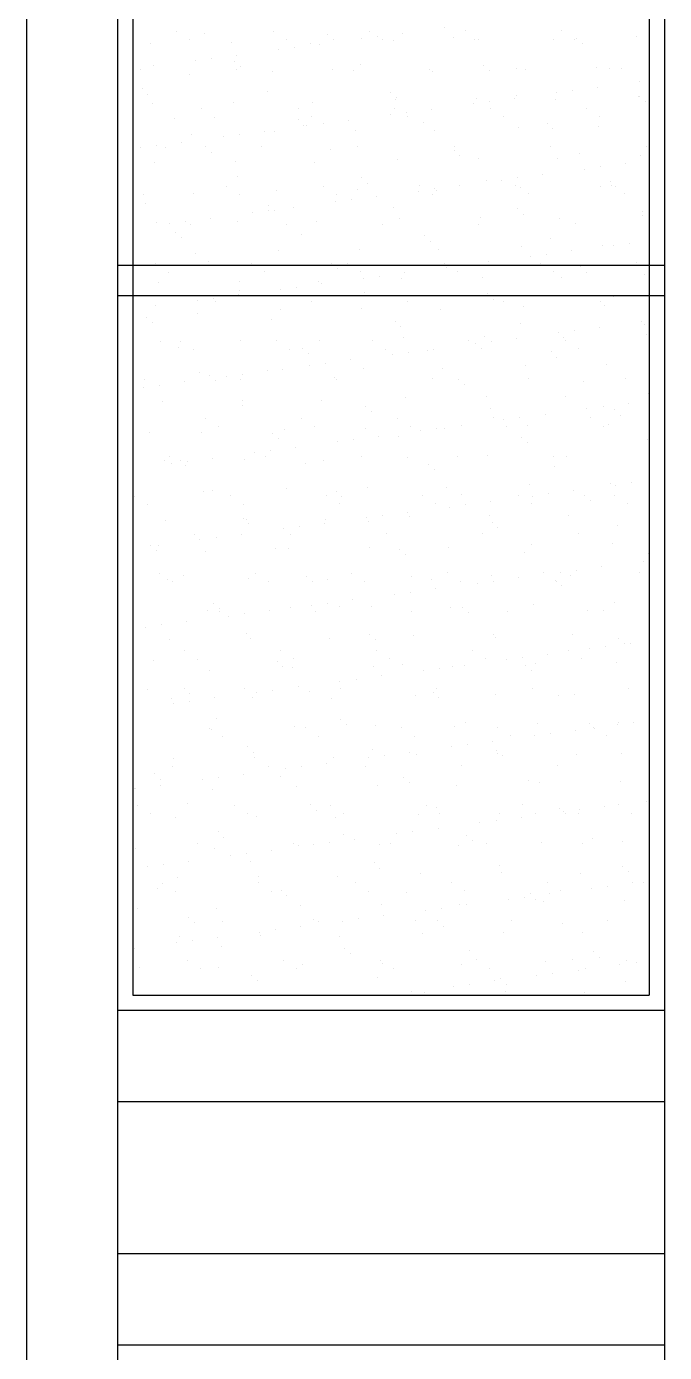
# Model space of a CAD drawing. Header units: millimetres. Extents: x 108070 to 108876, y 12470 to 12955.
# Drawn here: x 108676.75 to 108679.38, y 12565.05 to 12570.5 of the extents above; entities that cross this region are included whole.
import ezdxf

# ---------------------------------------------------------------- set-up
doc = ezdxf.new("R2010")
doc.units = ezdxf.units.MM
doc.header["$LTSCALE"] = 10
doc.layers.add('@-交通信号', color=7, linetype='CONTINUOUS')

# ---------------------------------------------------------------- blocks, each defined once
blk = doc.blocks.new('A$C5901063C')
at = {"layer": '@-交通信号'}
for p, q in [((150, 7500), (150, 0)), ((300, 7500), (300, 0)), ((1200, 7500), (1200, 0)), ((300, 3700), (1200, 3700)), ((300, 3550), (1200, 3550)), ((300, 3300), (1200, 3300)), ((300, 3150), (1200, 3150))]:
    blk.add_line(p, q, dxfattribs=at)
at = {"layer": '@-交通信号', "ltscale": 20}
for p, q in [((325, 6075), (325, 3725)), ((1175, 6075), (1175, 3725)), ((300, 4925), (1200, 4925)), ((300, 4875), (1200, 4875)), ((325, 3725), (1175, 3725))]:
    blk.add_line(p, q, dxfattribs=at)
at = {"layer": '@-交通信号', "ltscale": 3}
for p, q in [((397.7, 5309.4), (397.7, 5309.4)), ((442.4, 5305.8), (442.4, 5305.8)), ((555.9, 5309.7), (555.9, 5309.7)), ((645.7, 5304), (645.7, 5304)), ((701.4, 5297.7), (701.4, 5297.7)), ((714.1, 5309.9), (714.1, 5309.9)), ((727.9, 5301.2), (727.9, 5301.2)), ((769.2, 5306.6), (769.2, 5306.6)), ((838.2, 5315.7), (838.2, 5315.7)), ((852, 5299.5), (852, 5299.5)), ((872.3, 5310.2), (872.3, 5310.2)), ((1030.5, 5310.5), (1030.5, 5310.5)), ((1055.2, 5297.8), (1055.2, 5297.8)), ((1154.3, 5300.9), (1154.3, 5300.9)), ((354, 5288.8), (354, 5288.8)), ((419.1, 5295.7), (419.1, 5295.7)), ((487, 5290.5), (487, 5290.5)), ((564.7, 5279.7), (564.7, 5279.7)), ((577.3, 5296), (577.3, 5296)), ((591.1, 5283.2), (591.1, 5283.2)), ((617, 5289.9), (617, 5289.9)), ((632.4, 5288.6), (632.4, 5288.6)), ((655.1, 5295.5), (655.1, 5295.5)), ((735.5, 5296.3), (735.5, 5296.3)), ((754.2, 5294.8), (754.2, 5294.8)), ((887.1, 5296.5), (887.1, 5296.5)), ((893.7, 5296.6), (893.7, 5296.6)), ((1017.1, 5295.9), (1017.1, 5295.9)), ((1051.9, 5296.9), (1051.9, 5296.9)), ((1064.6, 5289.2), (1064.6, 5289.2)), ((428, 5261.7), (428, 5261.7)), ((454.4, 5265.2), (454.4, 5265.2)), ((493, 5259.5), (493, 5259.5)), ((495.7, 5270.6), (495.7, 5270.6)), ((699.3, 5255), (699.3, 5255)), ((338.1, 5246.3), (338.1, 5246.3)), ((358.9, 5252.6), (358.9, 5252.6)), ((418.5, 5237.9), (418.5, 5237.9)), ((496.2, 5246.6), (496.2, 5246.6)), ((502.4, 5250.9), (502.4, 5250.9)), ((555.7, 5242.9), (555.7, 5242.9)), ((654.4, 5246.9), (654.4, 5246.9)), ((688.7, 5244.6), (688.7, 5244.6)), ((812.6, 5247.2), (812.6, 5247.2)), ((818.6, 5244), (818.6, 5244)), ((902.5, 5253.2), (902.5, 5253.2)), ((911.9, 5244.6), (911.9, 5244.6)), ((955.8, 5248.9), (955.8, 5248.9)), ((970.8, 5247.4), (970.8, 5247.4)), ((1088.8, 5250.6), (1088.8, 5250.6)), ((1108.8, 5248.7), (1108.8, 5248.7)), ((1129, 5247.7), (1129, 5247.7)), ((340.3, 5214.9), (340.3, 5214.9)), ((546.6, 5210.4), (546.6, 5210.4)), ((1048.2, 5211.8), (1048.2, 5211.8)), ((1089.5, 5217.3), (1089.5, 5217.3)), ((1158.5, 5226.4), (1158.5, 5226.4)), ((349.6, 5206.3), (349.6, 5206.3)), ((357.2, 5190.9), (357.2, 5190.9)), ((490.2, 5192.6), (490.2, 5192.6)), ((620.2, 5192), (620.2, 5192)), ((749.8, 5208.6), (749.8, 5208.6)), ((757.4, 5197), (757.4, 5197)), ((759.2, 5200), (759.2, 5200)), ((885, 5190.3), (885, 5190.3)), ((890.3, 5198.7), (890.3, 5198.7)), ((911.5, 5193.8), (911.5, 5193.8)), ((952.8, 5199.3), (952.8, 5199.3)), ((956.1, 5204.1), (956.1, 5204.1)), ((1020.3, 5198), (1020.3, 5198)), ((1021.8, 5208.4), (1021.8, 5208.4)), ((1157.5, 5203), (1157.5, 5203)), ((1159.4, 5202.4), (1159.4, 5202.4)), ((1168.7, 5193.8), (1168.7, 5193.8)), ((438.7, 5182.2), (438.7, 5182.2)), ((460.2, 5168.5), (460.2, 5168.5)), ((596.9, 5182.4), (596.9, 5182.4)), ((618.4, 5168.8), (618.4, 5168.8)), ((748.3, 5172.3), (748.3, 5172.3)), ((755.1, 5182.7), (755.1, 5182.7)), ((774.7, 5175.8), (774.7, 5175.8)), ((776.6, 5169.1), (776.6, 5169.1)), ((816, 5181.3), (816, 5181.3)), ((913.3, 5183), (913.3, 5183)), ((934.8, 5169.4), (934.8, 5169.4)), ((1071.5, 5183.3), (1071.5, 5183.3)), ((1093, 5169.7), (1093, 5169.7)), ((393.8, 5165.8), (393.8, 5165.8)), ((542.5, 5145.3), (542.5, 5145.3)), ((558.9, 5145), (558.9, 5145)), ((597.1, 5164), (597.1, 5164)), ((606.5, 5155.5), (606.5, 5155.5)), ((611.5, 5154.3), (611.5, 5154.3)), ((638, 5157.8), (638, 5157.8)), ((679.3, 5163.3), (679.3, 5163.3)), ((691.9, 5146.7), (691.9, 5146.7)), ((803.4, 5159.5), (803.4, 5159.5)), ((821.8, 5146.1), (821.8, 5146.1)), ((959, 5151), (959, 5151)), ((1006.7, 5157.8), (1006.7, 5157.8)), ((1016, 5149.2), (1016, 5149.2)), ((1092, 5152.7), (1092, 5152.7)), ((405.8, 5127.3), (405.8, 5127.3)), ((421.7, 5140.1), (421.7, 5140.1)), ((474.8, 5136.3), (474.8, 5136.3)), ((501.2, 5139.8), (501.2, 5139.8)), ((338, 5118.3), (338, 5118.3)), ((364.5, 5121.8), (364.5, 5121.8)), ((379.1, 5119.1), (379.1, 5119.1)), ((444.4, 5119.5), (444.4, 5119.5)), ((453.8, 5110.9), (453.8, 5110.9)), ((537.3, 5119.4), (537.3, 5119.4)), ((650.7, 5115), (650.7, 5115)), ((695.5, 5119.7), (695.5, 5119.7)), ((853.7, 5120), (853.7, 5120)), ((853.9, 5113.2), (853.9, 5113.2)), ((863.3, 5104.6), (863.3, 5104.6)), ((1011.9, 5120.2), (1011.9, 5120.2)), ((1060.2, 5108.7), (1060.2, 5108.7)), ((1160.7, 5105.1), (1160.7, 5105.1)), ((1170.1, 5120.5), (1170.1, 5120.5)), ((360.4, 5093.1), (360.4, 5093.1)), ((493.4, 5094.8), (493.4, 5094.8)), ((623.4, 5094.1), (623.4, 5094.1)), ((760.6, 5099.1), (760.6, 5099.1)), ((893.5, 5100.8), (893.5, 5100.8)), ((1023.5, 5100.1), (1023.5, 5100.1)), ((1068.6, 5083), (1068.6, 5083)), ((1095, 5086.5), (1095, 5086.5)), ((1136.3, 5091.9), (1136.3, 5091.9)), ((498, 5070.4), (498, 5070.4)), ((701.2, 5068.6), (701.2, 5068.6)), ((710.6, 5060.1), (710.6, 5060.1)), ((907.5, 5064.1), (907.5, 5064.1)), ((931.9, 5065), (931.9, 5065)), ((958.3, 5068.5), (958.3, 5068.5)), ((999.6, 5073.9), (999.6, 5073.9)), ((1110.8, 5062.4), (1110.8, 5062.4)), ((343, 5041), (343, 5041)), ((424.9, 5042.2), (424.9, 5042.2)), ((479.8, 5054.9), (479.8, 5054.9)), ((501.2, 5041.3), (501.2, 5041.3)), ((562.1, 5047.1), (562.1, 5047.1)), ((638, 5055.2), (638, 5055.2)), ((659.4, 5041.6), (659.4, 5041.6)), ((695.1, 5048.8), (695.1, 5048.8)), ((726.1, 5037.9), (726.1, 5037.9)), ((795.1, 5047), (795.1, 5047)), ((796.2, 5055.5), (796.2, 5055.5)), ((817.6, 5041.9), (817.6, 5041.9)), ((821.6, 5050.5), (821.6, 5050.5)), ((825, 5048.2), (825, 5048.2)), ((862.9, 5055.9), (862.9, 5055.9)), ((954.4, 5055.8), (954.4, 5055.8)), ((962.2, 5053.1), (962.2, 5053.1)), ((975.8, 5042.2), (975.8, 5042.2)), ((1095.2, 5054.8), (1095.2, 5054.8)), ((1112.6, 5056.1), (1112.6, 5056.1)), ((1120.1, 5053.8), (1120.1, 5053.8)), ((1134, 5042.4), (1134, 5042.4)), ((345.3, 5025.8), (345.3, 5025.8)), ((548.1, 5014.5), (548.1, 5014.5)), ((548.5, 5024), (548.5, 5024)), ((557.9, 5015.5), (557.9, 5015.5)), ((589.4, 5019.9), (589.4, 5019.9)), ((658.4, 5029), (658.4, 5029)), ((684.8, 5032.5), (684.8, 5032.5)), ((754.8, 5019.6), (754.8, 5019.6)), ((958.1, 5017.8), (958.1, 5017.8)), ((363.6, 4995.2), (363.6, 4995.2)), ((384.9, 4993), (384.9, 4993)), ((411.3, 4996.5), (411.3, 4996.5)), ((452.6, 5001.9), (452.6, 5001.9)), ((496.6, 4996.9), (496.6, 4996.9)), ((521.6, 5011), (521.6, 5011)), ((578.3, 4992.2), (578.3, 4992.2)), ((626.6, 4996.2), (626.6, 4996.2)), ((736.5, 4992.5), (736.5, 4992.5)), ((763.8, 5001.2), (763.8, 5001.2)), ((894.7, 4992.7), (894.7, 4992.7)), ((896.7, 5002.9), (896.7, 5002.9)), ((967.4, 5009.2), (967.4, 5009.2)), ((1026.7, 5002.3), (1026.7, 5002.3)), ((1052.9, 4993), (1052.9, 4993)), ((1163.9, 5007.2), (1163.9, 5007.2)), ((1164.3, 5013.3), (1164.3, 5013.3)), ((395.8, 4979.5), (395.8, 4979.5)), ((405.2, 4970.9), (405.2, 4970.9)), ((420.1, 4991.9), (420.1, 4991.9)), ((602.1, 4975), (602.1, 4975)), ((805.4, 4973.2), (805.4, 4973.2)), ((565.3, 4949.2), (565.3, 4949.2)), ((698.3, 4950.9), (698.3, 4950.9)), ((814.7, 4964.6), (814.7, 4964.6)), ((828.2, 4950.3), (828.2, 4950.3)), ((965.4, 4955.3), (965.4, 4955.3)), ((1011.6, 4968.7), (1011.6, 4968.7)), ((1046.4, 4948.5), (1046.4, 4948.5)), ((1098.4, 4957), (1098.4, 4957)), ((1115.4, 4957.6), (1115.4, 4957.6)), ((1141.9, 4961.1), (1141.9, 4961.1)), ((362.6, 4927.5), (362.6, 4927.5)), ((428.1, 4944.3), (428.1, 4944.3)), ((449.4, 4930.4), (449.4, 4930.4)), ((520.8, 4927.7), (520.8, 4927.7)), ((652.6, 4928.6), (652.6, 4928.6)), ((679, 4928), (679, 4928)), ((837.2, 4928.3), (837.2, 4928.3)), ((909.7, 4930.5), (909.7, 4930.5)), ((978.7, 4939.6), (978.7, 4939.6)), ((995.4, 4928.6), (995.4, 4928.6)), ((1005.1, 4943.1), (1005.1, 4943.1)), ((1153.6, 4928.9), (1153.6, 4928.9)), ((384, 4913.8), (384, 4913.8)), ((542.2, 4914.1), (542.2, 4914.1)), ((662, 4920.1), (662, 4920.1)), ((700.4, 4914.4), (700.4, 4914.4)), ((731.6, 4907.1), (731.6, 4907.1)), ((772.9, 4912.5), (772.9, 4912.5)), ((841.9, 4921.6), (841.9, 4921.6)), ((858.6, 4914.7), (858.6, 4914.7)), ((858.9, 4924.1), (858.9, 4924.1)), ((868.4, 4925.1), (868.4, 4925.1)), ((899.9, 4905), (899.9, 4905)), ((1016.8, 4915), (1016.8, 4915)), ((1062.2, 4922.4), (1062.2, 4922.4)), ((1071.6, 4913.8), (1071.6, 4913.8)), ((1167.1, 4909.3), (1167.1, 4909.3)), ((366.8, 4897.3), (366.8, 4897.3)), ((499.8, 4899), (499.8, 4899)), ((499.9, 4884), (499.9, 4884)), ((568.5, 4885.6), (568.5, 4885.6)), ((594.9, 4889.1), (594.9, 4889.1)), ((629.8, 4898.4), (629.8, 4898.4)), ((636.2, 4894.5), (636.2, 4894.5)), ((705.2, 4903.6), (705.2, 4903.6)), ((767, 4903.3), (767, 4903.3)), ((1029.9, 4904.4), (1029.9, 4904.4)), ((431.7, 4867.6), (431.7, 4867.6)), ((458.2, 4871.1), (458.2, 4871.1)), ((461.1, 4864.7), (461.1, 4864.7)), ((499.5, 4876.5), (499.5, 4876.5)), ((509.3, 4875.5), (509.3, 4875.5)), ((619.3, 4865), (619.3, 4865)), ((706.2, 4879.6), (706.2, 4879.6)), ((777.5, 4865.2), (777.5, 4865.2)), ((909.5, 4877.8), (909.5, 4877.8)), ((918.8, 4869.2), (918.8, 4869.2)), ((935.7, 4865.5), (935.7, 4865.5)), ((1093.9, 4865.8), (1093.9, 4865.8)), ((1115.7, 4873.3), (1115.7, 4873.3)), ((362.7, 4858.5), (362.7, 4858.5)), ((431.3, 4846.4), (431.3, 4846.4)), ((568.5, 4851.4), (568.5, 4851.4)), ((701.5, 4853.1), (701.5, 4853.1)), ((831.4, 4852.4), (831.4, 4852.4)), ((968.6, 4857.4), (968.6, 4857.4)), ((1101.6, 4859.1), (1101.6, 4859.1)), ((347.2, 4839.5), (347.2, 4839.5)), ((356.6, 4830.9), (356.6, 4830.9)), ((553.5, 4835), (553.5, 4835)), ((756.8, 4833.2), (756.8, 4833.2)), ((766.1, 4824.6), (766.1, 4824.6)), ((963, 4828.7), (963, 4828.7)), ((1052, 4817.7), (1052, 4817.7)), ((1093.3, 4823.2), (1093.3, 4823.2)), ((1162.3, 4832.3), (1162.3, 4832.3)), ((1166.3, 4827), (1166.3, 4827)), ((370, 4799.4), (370, 4799.4)), ((403.6, 4800.2), (403.6, 4800.2)), ((503, 4801.1), (503, 4801.1)), ((561.8, 4800.5), (561.8, 4800.5)), ((633, 4800.5), (633, 4800.5)), ((720, 4800.8), (720, 4800.8)), ((770.2, 4805.4), (770.2, 4805.4)), ((878.2, 4801.1), (878.2, 4801.1)), ((888.8, 4796.3), (888.8, 4796.3)), ((903.1, 4807.1), (903.1, 4807.1)), ((915.2, 4799.7), (915.2, 4799.7)), ((956.5, 4805.2), (956.5, 4805.2)), ((1025.5, 4814.3), (1025.5, 4814.3)), ((1033.1, 4806.5), (1033.1, 4806.5)), ((1036.4, 4801.4), (1036.4, 4801.4)), ((1170.3, 4811.4), (1170.3, 4811.4)), ((400.8, 4790.4), (400.8, 4790.4)), ((425, 4786.6), (425, 4786.6)), ((583.2, 4786.9), (583.2, 4786.9)), ((604.1, 4788.6), (604.1, 4788.6)), ((613.4, 4780.1), (613.4, 4780.1)), ((741.4, 4787.2), (741.4, 4787.2)), ((752, 4778.3), (752, 4778.3)), ((778.5, 4781.7), (778.5, 4781.7)), ((810.3, 4784.1), (810.3, 4784.1)), ((819.8, 4787.2), (819.8, 4787.2)), ((899.6, 4787.5), (899.6, 4787.5)), ((1013.6, 4782.4), (1013.6, 4782.4)), ((1057.8, 4787.7), (1057.8, 4787.7)), ((571.7, 4753.5), (571.7, 4753.5)), ((615.3, 4760.3), (615.3, 4760.3)), ((641.7, 4763.7), (641.7, 4763.7)), ((683, 4769.2), (683, 4769.2)), ((704.7, 4755.2), (704.7, 4755.2)), ((834.6, 4754.6), (834.6, 4754.6)), ((971.8, 4759.5), (971.8, 4759.5)), ((1023, 4773.8), (1023, 4773.8)), ((1104.8, 4761.2), (1104.8, 4761.2)), ((344, 4737.2), (344, 4737.2)), ((409.6, 4733.2), (409.6, 4733.2)), ((434.5, 4748.5), (434.5, 4748.5)), ((451.3, 4744.1), (451.3, 4744.1)), ((460.7, 4735.5), (460.7, 4735.5)), ((478.6, 4742.3), (478.6, 4742.3)), ((502.2, 4737.5), (502.2, 4737.5)), ((505, 4745.7), (505, 4745.7)), ((546.3, 4751.2), (546.3, 4751.2)), ((657.6, 4739.6), (657.6, 4739.6)), ((660.4, 4737.8), (660.4, 4737.8)), ((818.6, 4738), (818.6, 4738)), ((860.9, 4737.8), (860.9, 4737.8)), ((976.8, 4738.3), (976.8, 4738.3)), ((1067.2, 4733.3), (1067.2, 4733.3)), ((1135, 4738.6), (1135, 4738.6)), ((341.8, 4724.2), (341.8, 4724.2)), ((368.3, 4727.7), (368.3, 4727.7)), ((870.3, 4729.2), (870.3, 4729.2)), ((906.3, 4709.2), (906.3, 4709.2)), ((1173.5, 4713.6), (1173.5, 4713.6)), ((373.2, 4701.5), (373.2, 4701.5)), ((504.9, 4695), (504.9, 4695)), ((506.2, 4703.2), (506.2, 4703.2)), ((636.2, 4702.6), (636.2, 4702.6)), ((708.2, 4693.2), (708.2, 4693.2)), ((773.4, 4707.5), (773.4, 4707.5)), ((914.4, 4688.7), (914.4, 4688.7)), ((1036.3, 4708.6), (1036.3, 4708.6)), ((1072.4, 4688.9), (1072.4, 4688.9)), ((1098.8, 4692.4), (1098.8, 4692.4)), ((1117.7, 4687), (1117.7, 4687)), ((1140.1, 4697.8), (1140.1, 4697.8)), ((444.6, 4673), (444.6, 4673)), ((602.8, 4673.3), (602.8, 4673.3)), ((717.5, 4684.7), (717.5, 4684.7)), ((761, 4673.6), (761, 4673.6)), ((919.2, 4673.9), (919.2, 4673.9)), ((935.6, 4670.9), (935.6, 4670.9)), ((962.1, 4674.4), (962.1, 4674.4)), ((1003.4, 4679.8), (1003.4, 4679.8)), ((1077.4, 4674.2), (1077.4, 4674.2)), ((1127.1, 4678.4), (1127.1, 4678.4)), ((352.2, 4650.4), (352.2, 4650.4)), ((437.7, 4650.7), (437.7, 4650.7)), ((466.1, 4659.4), (466.1, 4659.4)), ((555.5, 4648.6), (555.5, 4648.6)), ((574.9, 4655.6), (574.9, 4655.6)), ((624.3, 4659.7), (624.3, 4659.7)), ((707.9, 4657.3), (707.9, 4657.3)), ((729.9, 4643.8), (729.9, 4643.8)), ((761.7, 4644.2), (761.7, 4644.2)), ((782.5, 4660), (782.5, 4660)), ((798.9, 4652.9), (798.9, 4652.9)), ((825.3, 4656.4), (825.3, 4656.4)), ((837.8, 4656.7), (837.8, 4656.7)), ((866.6, 4661.8), (866.6, 4661.8)), ((940.7, 4660.2), (940.7, 4660.2)), ((975, 4661.6), (975, 4661.6)), ((1098.9, 4660.5), (1098.9, 4660.5)), ((1108, 4663.3), (1108, 4663.3)), ((564.8, 4640.1), (564.8, 4640.1)), ((593.1, 4625.8), (593.1, 4625.8)), ((662.1, 4634.9), (662.1, 4634.9)), ((688.6, 4638.4), (688.6, 4638.4)), ((965, 4642.4), (965, 4642.4)), ((974.4, 4633.8), (974.4, 4633.8)), ((1171.3, 4637.9), (1171.3, 4637.9)), ((376.4, 4603.6), (376.4, 4603.6)), ((385, 4610), (385, 4610)), ((402.8, 4604.1), (402.8, 4604.1)), ((415.1, 4602.4), (415.1, 4602.4)), ((456.4, 4607.8), (456.4, 4607.8)), ((509.4, 4605.3), (509.4, 4605.3)), ((525.4, 4616.9), (525.4, 4616.9)), ((543.2, 4610.3), (543.2, 4610.3)), ((551.8, 4620.4), (551.8, 4620.4)), ((639.4, 4604.7), (639.4, 4604.7)), ((701.4, 4610.5), (701.4, 4610.5)), ((776.6, 4609.7), (776.6, 4609.7)), ((859.6, 4610.8), (859.6, 4610.8)), ((909.5, 4611.4), (909.5, 4611.4)), ((1017.8, 4611.1), (1017.8, 4611.1)), ((1039.5, 4610.7), (1039.5, 4610.7)), ((388.7, 4598.9), (388.7, 4598.9)), ((412.1, 4595.5), (412.1, 4595.5)), ((609, 4599.6), (609, 4599.6)), ((812.3, 4597.8), (812.3, 4597.8)), ((821.7, 4589.2), (821.7, 4589.2)), ((1018.6, 4593.3), (1018.6, 4593.3)), ((578.1, 4557.7), (578.1, 4557.7)), ((711.1, 4559.4), (711.1, 4559.4)), ((841, 4558.8), (841, 4558.8)), ((978.2, 4563.7), (978.2, 4563.7)), ((1111.2, 4565.4), (1111.2, 4565.4)), ((1119.2, 4563.5), (1119.2, 4563.5)), ((1145.6, 4567), (1145.6, 4567)), ((327.5, 4545.5), (327.5, 4545.5)), ((440.9, 4552.8), (440.9, 4552.8)), ((456.3, 4555), (456.3, 4555)), ((485.7, 4545.8), (485.7, 4545.8)), ((643.9, 4546.1), (643.9, 4546.1)), ((659.6, 4553.2), (659.6, 4553.2)), ((668.9, 4544.7), (668.9, 4544.7)), ((802.1, 4546.4), (802.1, 4546.4)), ((865.9, 4548.7), (865.9, 4548.7)), ((913.5, 4536.4), (913.5, 4536.4)), ((960.3, 4546.7), (960.3, 4546.7)), ((982.5, 4545.5), (982.5, 4545.5)), ((1008.9, 4549), (1008.9, 4549)), ((1050.2, 4554.5), (1050.2, 4554.5)), ((1069.1, 4547), (1069.1, 4547)), ((1078.5, 4538.4), (1078.5, 4538.4)), ((1118.5, 4547), (1118.5, 4547)), ((348.9, 4531.9), (348.9, 4531.9)), ((507.1, 4532.2), (507.1, 4532.2)), ((665.3, 4532.5), (665.3, 4532.5)), ((735.4, 4513), (735.4, 4513)), ((776.7, 4518.4), (776.7, 4518.4)), ((823.5, 4532.8), (823.5, 4532.8)), ((845.7, 4527.5), (845.7, 4527.5)), ((872.2, 4531), (872.2, 4531)), ((912.7, 4513.5), (912.7, 4513.5)), ((981.7, 4533), (981.7, 4533)), ((1042.7, 4512.9), (1042.7, 4512.9)), ((1139.9, 4533.3), (1139.9, 4533.3)), ((379.6, 4505.8), (379.6, 4505.8)), ((506.9, 4508.6), (506.9, 4508.6)), ((512.6, 4507.5), (512.6, 4507.5)), ((516.2, 4500.1), (516.2, 4500.1)), ((572.2, 4491.5), (572.2, 4491.5)), ((598.7, 4495), (598.7, 4495)), ((640, 4500.4), (640, 4500.4)), ((642.6, 4506.8), (642.6, 4506.8)), ((709, 4509.5), (709, 4509.5)), ((713.1, 4504.2), (713.1, 4504.2)), ((779.8, 4511.8), (779.8, 4511.8)), ((916.4, 4502.4), (916.4, 4502.4)), ((925.8, 4493.8), (925.8, 4493.8)), ((1122.7, 4497.9), (1122.7, 4497.9)), ((426, 4482.8), (426, 4482.8)), ((435.5, 4473.5), (435.5, 4473.5)), ((461.9, 4477), (461.9, 4477)), ((503.2, 4482.4), (503.2, 4482.4)), ((584.2, 4483), (584.2, 4483)), ((742.4, 4483.3), (742.4, 4483.3)), ((900.6, 4483.6), (900.6, 4483.6)), ((1058.8, 4483.9), (1058.8, 4483.9)), ((325.2, 4459), (325.2, 4459)), ((354.2, 4464.1), (354.2, 4464.1)), ((363.5, 4455.5), (363.5, 4455.5)), ((366.5, 4464.4), (366.5, 4464.4)), ((444.1, 4454.9), (444.1, 4454.9)), ((560.4, 4459.6), (560.4, 4459.6)), ((581.3, 4459.8), (581.3, 4459.8)), ((714.3, 4461.5), (714.3, 4461.5)), ((763.7, 4457.8), (763.7, 4457.8)), ((773.1, 4449.2), (773.1, 4449.2)), ((844.2, 4460.9), (844.2, 4460.9)), ((970, 4453.3), (970, 4453.3)), ((981.4, 4465.8), (981.4, 4465.8)), ((1114.4, 4467.5), (1114.4, 4467.5)), ((1173.3, 4451.6), (1173.3, 4451.6)), ((1097, 4429.1), (1097, 4429.1)), ((1166, 4438.2), (1166, 4438.2)), ((368.5, 4418.3), (368.5, 4418.3)), ((382.8, 4407.9), (382.8, 4407.9)), ((389.9, 4404.7), (389.9, 4404.7)), ((407.7, 4415), (407.7, 4415)), ((515.8, 4409.6), (515.8, 4409.6)), ((526.7, 4418.6), (526.7, 4418.6)), ((548.1, 4405), (548.1, 4405)), ((611, 4413.2), (611, 4413.2)), ((620.4, 4404.7), (620.4, 4404.7)), ((645.8, 4409), (645.8, 4409)), ((684.9, 4418.9), (684.9, 4418.9)), ((706.3, 4405.3), (706.3, 4405.3)), ((783, 4413.9), (783, 4413.9)), ((817.3, 4408.7), (817.3, 4408.7)), ((843.1, 4419.2), (843.1, 4419.2)), ((864.5, 4405.5), (864.5, 4405.5)), ((915.9, 4415.6), (915.9, 4415.6)), ((919, 4405.6), (919, 4405.6)), ((960.3, 4411.1), (960.3, 4411.1)), ((1001.3, 4419.5), (1001.3, 4419.5)), ((1020.5, 4407), (1020.5, 4407)), ((1022.7, 4405.8), (1022.7, 4405.8)), ((1029.3, 4420.2), (1029.3, 4420.2)), ((1045.9, 4415), (1045.9, 4415)), ((1055.7, 4423.7), (1055.7, 4423.7)), ((1159.5, 4419.8), (1159.5, 4419.8)), ((755.8, 4384.2), (755.8, 4384.2)), ((782.3, 4387.6), (782.3, 4387.6)), ((823.6, 4393.1), (823.6, 4393.1)), ((892.6, 4402.2), (892.6, 4402.2)), ((1029.9, 4398.4), (1029.9, 4398.4)), ((458.3, 4368.7), (458.3, 4368.7)), ((467.6, 4360.1), (467.6, 4360.1)), ((584.5, 4361.9), (584.5, 4361.9)), ((619.1, 4366.2), (619.1, 4366.2)), ((645.5, 4369.6), (645.5, 4369.6)), ((664.6, 4364.2), (664.6, 4364.2)), ((686.8, 4375.1), (686.8, 4375.1)), ((717.5, 4363.6), (717.5, 4363.6)), ((847.4, 4363), (847.4, 4363)), ((867.8, 4362.4), (867.8, 4362.4)), ((984.6, 4368), (984.6, 4368)), ((1117.6, 4369.7), (1117.6, 4369.7)), ((413.3, 4339.1), (413.3, 4339.1)), ((447.3, 4357), (447.3, 4357)), ((467, 4355.6), (467, 4355.6)), ((482.3, 4348.2), (482.3, 4348.2)), ((508.8, 4351.6), (508.8, 4351.6)), ((550.1, 4357.1), (550.1, 4357.1)), ((625.2, 4355.8), (625.2, 4355.8)), ((783.4, 4356.1), (783.4, 4356.1)), ((877.2, 4353.8), (877.2, 4353.8)), ((941.6, 4356.4), (941.6, 4356.4)), ((1074.1, 4357.9), (1074.1, 4357.9)), ((1099.8, 4356.7), (1099.8, 4356.7)), ((345.6, 4330.2), (345.6, 4330.2)), ((372, 4333.6), (372, 4333.6)), ((511.8, 4319.6), (511.8, 4319.6)), ((715.1, 4317.8), (715.1, 4317.8)), ((919.1, 4317.7), (919.1, 4317.7)), ((1049.1, 4317.1), (1049.1, 4317.1)), ((386, 4310), (386, 4310)), ((519, 4311.7), (519, 4311.7)), ((649, 4311.1), (649, 4311.1)), ((724.5, 4309.3), (724.5, 4309.3)), ((786.2, 4316), (786.2, 4316)), ((921.4, 4313.3), (921.4, 4313.3)), ((1076.1, 4294.8), (1076.1, 4294.8)), ((1102.6, 4298.3), (1102.6, 4298.3)), ((1124.7, 4311.6), (1124.7, 4311.6)), ((1134, 4303), (1134, 4303)), ((1143.9, 4303.7), (1143.9, 4303.7)), ((359.1, 4275), (359.1, 4275)), ((409.5, 4291.1), (409.5, 4291.1)), ((431, 4277.5), (431, 4277.5)), ((562.4, 4273.2), (562.4, 4273.2)), ((567.7, 4291.4), (567.7, 4291.4)), ((589.2, 4277.8), (589.2, 4277.8)), ((725.9, 4291.7), (725.9, 4291.7)), ((747.3, 4278), (747.3, 4278)), ((884.1, 4292), (884.1, 4292)), ((905.5, 4278.3), (905.5, 4278.3)), ((939.4, 4276.8), (939.4, 4276.8)), ((965.8, 4280.3), (965.8, 4280.3)), ((1007.1, 4285.7), (1007.1, 4285.7)), ((1042.3, 4292.3), (1042.3, 4292.3)), ((1063.7, 4278.6), (1063.7, 4278.6)), ((450.5, 4259.1), (450.5, 4259.1)), ((571.8, 4264.7), (571.8, 4264.7)), ((587.7, 4264.1), (587.7, 4264.1)), ((720.7, 4265.8), (720.7, 4265.8)), ((768.7, 4268.8), (768.7, 4268.8)), ((802.6, 4258.8), (802.6, 4258.8)), ((829.1, 4262.3), (829.1, 4262.3)), ((850.6, 4265.1), (850.6, 4265.1)), ((870.4, 4267.7), (870.4, 4267.7)), ((972, 4267), (972, 4267)), ((981.3, 4258.4), (981.3, 4258.4)), ((987.8, 4270.1), (987.8, 4270.1)), ((1120.8, 4271.8), (1120.8, 4271.8)), ((596.9, 4231.7), (596.9, 4231.7)), ((665.9, 4240.8), (665.9, 4240.8)), ((692.3, 4244.3), (692.3, 4244.3)), ((733.6, 4249.7), (733.6, 4249.7)), ((982.7, 4229.2), (982.7, 4229.2)), ((1140.9, 4229.5), (1140.9, 4229.5)), ((349.9, 4228.1), (349.9, 4228.1)), ((389.2, 4212.1), (389.2, 4212.1)), ((409.7, 4228.7), (409.7, 4228.7)), ((418.9, 4208.3), (418.9, 4208.3)), ((419.1, 4220.1), (419.1, 4220.1)), ((460.2, 4213.7), (460.2, 4213.7)), ((508.1, 4228.3), (508.1, 4228.3)), ((522.2, 4213.8), (522.2, 4213.8)), ((529.2, 4222.8), (529.2, 4222.8)), ((555.6, 4226.3), (555.6, 4226.3)), ((616, 4224.2), (616, 4224.2)), ((652.2, 4213.2), (652.2, 4213.2)), ((666.3, 4228.6), (666.3, 4228.6)), ((789.4, 4218.1), (789.4, 4218.1)), ((819.2, 4222.4), (819.2, 4222.4)), ((824.5, 4228.9), (824.5, 4228.9)), ((828.6, 4213.8), (828.6, 4213.8)), ((922.3, 4219.8), (922.3, 4219.8)), ((1025.5, 4217.9), (1025.5, 4217.9)), ((1052.3, 4219.2), (1052.3, 4219.2)), ((392.4, 4204.8), (392.4, 4204.8)), ((450.6, 4163.9), (450.6, 4163.9)), ((463.3, 4179.6), (463.3, 4179.6)), ((590.9, 4166.2), (590.9, 4166.2)), ((608.8, 4164.2), (608.8, 4164.2)), ((666.5, 4177.8), (666.5, 4177.8)), ((675.9, 4169.3), (675.9, 4169.3)), ((723.9, 4167.9), (723.9, 4167.9)), ((767, 4164.5), (767, 4164.5)), ((853.8, 4167.3), (853.8, 4167.3)), ((872.8, 4173.3), (872.8, 4173.3)), ((925.2, 4164.8), (925.2, 4164.8)), ((991, 4172.2), (991, 4172.2)), ((1076.1, 4171.6), (1076.1, 4171.6)), ((1083.4, 4165.1), (1083.4, 4165.1)), ((1123, 4169.4), (1123, 4169.4)), ((1124, 4173.9), (1124, 4173.9)), ((1149.4, 4172.9), (1149.4, 4172.9)), ((453.7, 4161.2), (453.7, 4161.2)), ((472, 4150.3), (472, 4150.3)), ((630.2, 4150.6), (630.2, 4150.6)), ((788.4, 4150.8), (788.4, 4150.8)), ((917.2, 4142.4), (917.2, 4142.4)), ((946.6, 4151.1), (946.6, 4151.1)), ((986.2, 4151.4), (986.2, 4151.4)), ((1012.7, 4154.9), (1012.7, 4154.9)), ((1054, 4160.4), (1054, 4160.4)), ((1085.4, 4163), (1085.4, 4163)), ((1104.8, 4151.4), (1104.8, 4151.4)), ((513.8, 4133.2), (513.8, 4133.2)), ((523.2, 4124.7), (523.2, 4124.7)), ((720.1, 4128.8), (720.1, 4128.8)), ((780.5, 4124.4), (780.5, 4124.4)), ((792.6, 4120.2), (792.6, 4120.2)), ((849.5, 4133.4), (849.5, 4133.4)), ((875.9, 4136.9), (875.9, 4136.9)), ((923.4, 4127), (923.4, 4127)), ((925.5, 4121.9), (925.5, 4121.9)), ((1055.5, 4121.3), (1055.5, 4121.3)), ((1129.6, 4122.5), (1129.6, 4122.5)), ((390.9, 4100.8), (390.9, 4100.8)), ((392.4, 4114.2), (392.4, 4114.2)), ((525.4, 4115.9), (525.4, 4115.9)), ((549.1, 4101.1), (549.1, 4101.1)), ((602.4, 4100.9), (602.4, 4100.9)), ((643.7, 4106.4), (643.7, 4106.4)), ((655.4, 4115.3), (655.4, 4115.3)), ((707.3, 4101.4), (707.3, 4101.4)), ((712.7, 4115.4), (712.7, 4115.4)), ((739.2, 4118.9), (739.2, 4118.9)), ((865.5, 4101.7), (865.5, 4101.7)), ((932.7, 4118.4), (932.7, 4118.4)), ((1023.7, 4102), (1023.7, 4102)), ((361.1, 4088.7), (361.1, 4088.7)), ((370.5, 4080.1), (370.5, 4080.1)), ((439.3, 4079.4), (439.3, 4079.4)), ((465.7, 4082.9), (465.7, 4082.9)), ((507, 4088.4), (507, 4088.4)), ((567.4, 4084.2), (567.4, 4084.2)), ((576, 4097.4), (576, 4097.4)), ((770.6, 4082.4), (770.6, 4082.4)), ((976.9, 4077.9), (976.9, 4077.9)), ((327, 4064), (327, 4064)), ((329, 4064.9), (329, 4064.9)), ((370.3, 4070.3), (370.3, 4070.3)), ((456.9, 4063.4), (456.9, 4063.4)), ((594.1, 4068.3), (594.1, 4068.3)), ((727.1, 4070), (727.1, 4070)), ((780, 4073.8), (780, 4073.8)), ((857, 4069.4), (857, 4069.4)), ((994.2, 4074.3), (994.2, 4074.3)), ((1127.2, 4076), (1127.2, 4076)), ((333.4, 4036.4), (333.4, 4036.4)), ((414.7, 4039.6), (414.7, 4039.6)), ((491.6, 4036.7), (491.6, 4036.7)), ((617.9, 4037.8), (617.9, 4037.8)), ((649.8, 4037), (649.8, 4037)), ((808, 4037.3), (808, 4037.3)), ((824.2, 4033.3), (824.2, 4033.3)), ((966.2, 4037.6), (966.2, 4037.6)), ((1100.8, 4035), (1100.8, 4035)), ((1124.4, 4037.9), (1124.4, 4037.9)), ((1169.8, 4044.1), (1169.8, 4044.1)), ((354.8, 4022.8), (354.8, 4022.8)), ((395.6, 4016.3), (395.6, 4016.3)), ((513, 4023.1), (513, 4023.1)), ((528.6, 4018), (528.6, 4018)), ((627.3, 4029.3), (627.3, 4029.3)), ((658.6, 4017.4), (658.6, 4017.4)), ((671.2, 4023.3), (671.2, 4023.3)), ((795.8, 4022.4), (795.8, 4022.4)), ((829.4, 4023.6), (829.4, 4023.6)), ((922.8, 4011.6), (922.8, 4011.6)), ((928.7, 4024.1), (928.7, 4024.1)), ((964.1, 4017), (964.1, 4017)), ((987.6, 4023.9), (987.6, 4023.9)), ((1027.5, 4031.6), (1027.5, 4031.6)), ((1033.1, 4026.1), (1033.1, 4026.1)), ((1036.8, 4023), (1036.8, 4023)), ((1058.7, 4023.4), (1058.7, 4023.4)), ((1059.5, 4029.6), (1059.5, 4029.6)), ((1145.8, 4024.2), (1145.8, 4024.2)), ((465.2, 3993.3), (465.2, 3993.3)), ((759.6, 3990.1), (759.6, 3990.1)), ((786, 3993.6), (786, 3993.6)), ((827.3, 3999), (827.3, 3999)), ((896.3, 4008.1), (896.3, 4008.1)), ((431.9, 3973.6), (431.9, 3973.6)), ((474.6, 3984.7), (474.6, 3984.7)), ((590.1, 3973.9), (590.1, 3973.9)), ((597.3, 3970.4), (597.3, 3970.4)), ((622.8, 3972.1), (622.8, 3972.1)), ((649.3, 3975.6), (649.3, 3975.6)), ((671.5, 3988.8), (671.5, 3988.8)), ((690.6, 3981), (690.6, 3981)), ((730.3, 3972.1), (730.3, 3972.1)), ((748.3, 3974.2), (748.3, 3974.2)), ((860.2, 3971.5), (860.2, 3971.5)), ((874.8, 3987), (874.8, 3987)), ((884.1, 3978.4), (884.1, 3978.4)), ((906.5, 3974.5), (906.5, 3974.5)), ((997.4, 3976.4), (997.4, 3976.4)), ((1064.7, 3974.8), (1064.7, 3974.8)), ((1081, 3982.5), (1081, 3982.5)), ((1130.4, 3978.1), (1130.4, 3978.1)), ((330.2, 3966.1), (330.2, 3966.1)), ((460.1, 3965.5), (460.1, 3965.5)), ((486.1, 3954.1), (486.1, 3954.1)), ((512.5, 3957.6), (512.5, 3957.6)), ((553.8, 3963), (553.8, 3963)), ((349.4, 3936.1), (349.4, 3936.1)), ((375.8, 3939.5), (375.8, 3939.5)), ((417.1, 3945), (417.1, 3945)), ((518.8, 3944.2), (518.8, 3944.2)), ((722.1, 3942.4), (722.1, 3942.4)), ((731.4, 3933.9), (731.4, 3933.9)), ((799, 3924.5), (799, 3924.5)), ((928.3, 3937.9), (928.3, 3937.9)), ((931.9, 3926.2), (931.9, 3926.2)), ((1061.9, 3925.6), (1061.9, 3925.6)), ((1131.6, 3936.2), (1131.6, 3936.2)), ((1141, 3927.6), (1141, 3927.6)), ((374.4, 3909.2), (374.4, 3909.2)), ((398.8, 3918.5), (398.8, 3918.5)), ((531.8, 3920.2), (531.8, 3920.2)), ((532.6, 3909.5), (532.6, 3909.5)), ((661.8, 3919.5), (661.8, 3919.5)), ((690.8, 3909.8), (690.8, 3909.8)), ((849, 3910.1), (849, 3910.1)), ((1007.2, 3910.4), (1007.2, 3910.4)), ((1106.3, 3904.2), (1106.3, 3904.2)), ((1147.6, 3909.6), (1147.6, 3909.6)), ((1165.4, 3910.6), (1165.4, 3910.6)), ((366.1, 3899.6), (366.1, 3899.6)), ((395.8, 3895.6), (395.8, 3895.6)), ((554, 3895.8), (554, 3895.8)), ((569.3, 3897.8), (569.3, 3897.8)), ((578.7, 3889.3), (578.7, 3889.3)), ((712.2, 3896.1), (712.2, 3896.1)), ((775.6, 3893.4), (775.6, 3893.4)), ((870.4, 3896.4), (870.4, 3896.4)), ((943.2, 3882.7), (943.2, 3882.7)), ((969.6, 3886.2), (969.6, 3886.2)), ((978.9, 3891.6), (978.9, 3891.6)), ((988.3, 3883), (988.3, 3883)), ((1010.9, 3891.6), (1010.9, 3891.6)), ((1028.6, 3896.7), (1028.6, 3896.7)), ((1079.9, 3900.7), (1079.9, 3900.7)), ((333.4, 3868.2), (333.4, 3868.2)), ((463.3, 3867.6), (463.3, 3867.6)), ((600.5, 3872.5), (600.5, 3872.5)), ((733.5, 3874.2), (733.5, 3874.2)), ((806.4, 3864.7), (806.4, 3864.7)), ((832.9, 3868.2), (832.9, 3868.2)), ((863.4, 3873.6), (863.4, 3873.6)), ((874.2, 3873.6), (874.2, 3873.6)), ((1000.6, 3878.5), (1000.6, 3878.5)), ((1133.6, 3880.2), (1133.6, 3880.2)), ((416.6, 3853.3), (416.6, 3853.3)), ((426, 3844.7), (426, 3844.7)), ((473, 3846.4), (473, 3846.4)), ((600.7, 3837.6), (600.7, 3837.6)), ((622.9, 3848.8), (622.9, 3848.8)), ((631.2, 3846.7), (631.2, 3846.7)), ((669.7, 3846.7), (669.7, 3846.7)), ((696.1, 3850.2), (696.1, 3850.2)), ((737.4, 3855.6), (737.4, 3855.6)), ((789.4, 3847), (789.4, 3847)), ((826.2, 3847), (826.2, 3847)), ((835.5, 3838.4), (835.5, 3838.4)), ((947.6, 3847.3), (947.6, 3847.3)), ((1032.5, 3842.5), (1032.5, 3842.5)), ((1105.8, 3847.6), (1105.8, 3847.6)), ((402, 3820.6), (402, 3820.6)), ((463.9, 3819.6), (463.9, 3819.6)), ((532.9, 3828.7), (532.9, 3828.7)), ((535, 3822.3), (535, 3822.3)), ((559.4, 3832.2), (559.4, 3832.2)), ((665, 3821.7), (665, 3821.7)), ((802.2, 3826.6), (802.2, 3826.6)), ((935.1, 3828.3), (935.1, 3828.3)), ((1065.1, 3827.7), (1065.1, 3827.7)), ((327.2, 3801.6), (327.2, 3801.6)), ((396.2, 3810.7), (396.2, 3810.7)), ((422.6, 3814.2), (422.6, 3814.2)), ((470.2, 3804.2), (470.2, 3804.2)), ((673.5, 3802.4), (673.5, 3802.4)), ((682.8, 3793.9), (682.8, 3793.9)), ((879.7, 3797.9), (879.7, 3797.9)), ((1083, 3796.2), (1083, 3796.2)), ((415.4, 3782), (415.4, 3782)), ((573.6, 3782.3), (573.6, 3782.3)), ((603.7, 3774.7), (603.7, 3774.7)), ((731.8, 3782.6), (731.8, 3782.6)), ((736.7, 3776.3), (736.7, 3776.3)), ((866.6, 3775.7), (866.6, 3775.7)), ((890, 3782.9), (890, 3782.9)), ((1003.8, 3780.7), (1003.8, 3780.7)), ((1048.2, 3783.2), (1048.2, 3783.2)), ((1092.4, 3787.6), (1092.4, 3787.6)), ((1126.7, 3775.4), (1126.7, 3775.4)), ((1136.8, 3782.4), (1136.8, 3782.4)), ((1153.2, 3778.8), (1153.2, 3778.8)), ((336.6, 3770.3), (336.6, 3770.3)), ((436.9, 3768.4), (436.9, 3768.4)), ((466.5, 3769.7), (466.5, 3769.7)), ((520.8, 3757.8), (520.8, 3757.8)), ((595.1, 3768.6), (595.1, 3768.6)), ((727, 3753.4), (727, 3753.4)), ((753.3, 3768.9), (753.3, 3768.9)), ((911.5, 3769.2), (911.5, 3769.2)), ((930.3, 3751.6), (930.3, 3751.6)), ((990, 3757.4), (990, 3757.4)), ((1016.4, 3760.8), (1016.4, 3760.8)), ((1057.7, 3766.3), (1057.7, 3766.3)), ((1069.7, 3769.5), (1069.7, 3769.5)), ((530.1, 3749.3), (530.1, 3749.3)), ((784.3, 3730.3), (784.3, 3730.3)), ((805.4, 3728.7), (805.4, 3728.7)), ((853.3, 3739.3), (853.3, 3739.3)), ((879.7, 3742.8), (879.7, 3742.8)), ((921, 3748.3), (921, 3748.3)), ((938.3, 3730.4), (938.3, 3730.4)), ((939.7, 3743), (939.7, 3743)), ((1068.3, 3729.8), (1068.3, 3729.8)), ((1136.6, 3747.1), (1136.6, 3747.1))]:
    blk.add_line(p, q, dxfattribs=at)

msp = doc.modelspace()

# ---------------------------------------------------------------- block references
at = {"layer": '@-交通信号', "xscale": 0.002500000016880222, "yscale": 0.002500000016880222, "zscale": 0.002500000016880222}
msp.add_blockref('A$C5901063C', (108676.3764, 12557.2063), dxfattribs=at)

doc.saveas('drawing.dxf')
